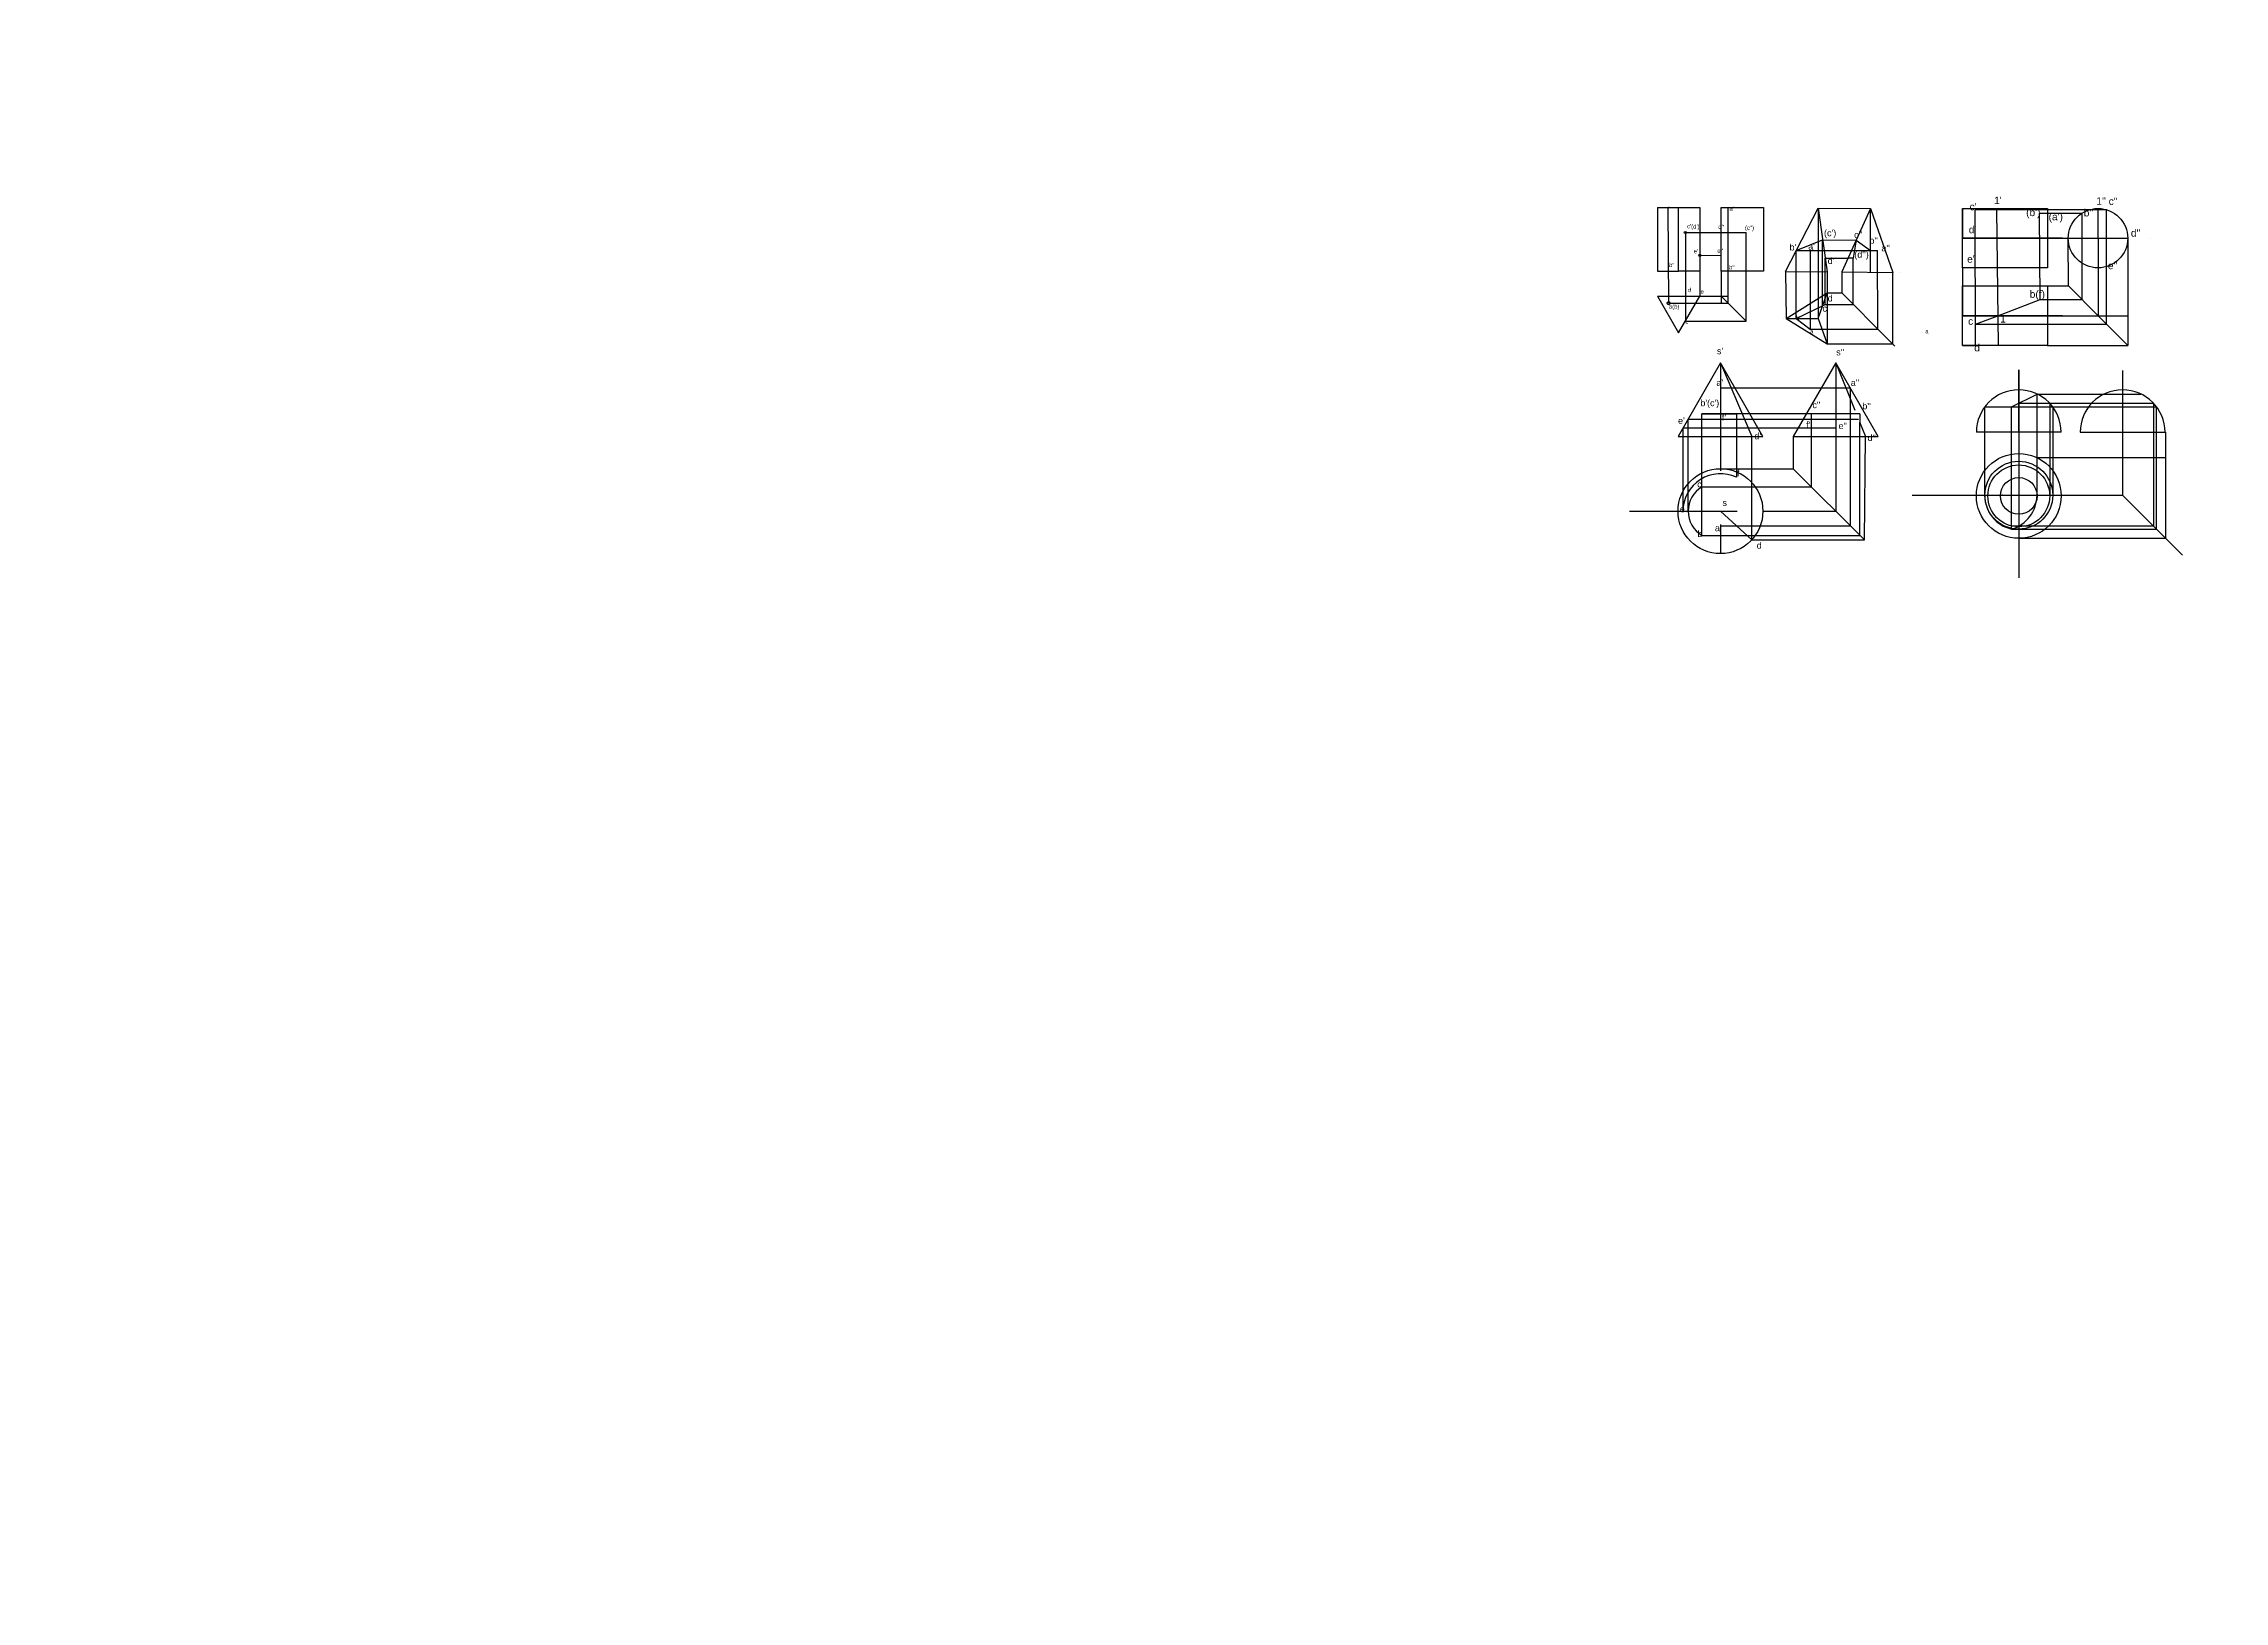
# Model space of a CAD drawing. Header units: millimetres. Extents: x -142 to 1878, y 891 to 3829.
# Drawn here: x 372 to 886, y 1626 to 1993 of the extents above; entities that cross this region are included whole.
import ezdxf

# ---------------------------------------------------------------- set-up
doc = ezdxf.new("R2010")
doc.units = ezdxf.units.MM
doc.linetypes.add('ACAD_ISO02W100', pattern=[15, 12, -3])
doc.linetypes.add('DASHEDX2', pattern=[38.1, 25.4, -12.7])
doc.styles.get("Standard").update_dxf_attribs({"font": 'arial.ttf'})

msp = doc.modelspace()

# ---------------------------------------------------------------- linework, layer by layer
for p, q in [((752.29, 1954.12), (757.29, 1954.12)), ((752.29, 1954.12), (752.29, 1939.12)), ((757.29, 1939.12), (757.29, 1954.12)), ((757.29, 1954.12), (762.29, 1954.12)), ((762.29, 1954.12), (762.29, 1939.12)), ((767.29, 1954.12), (777.29, 1954.12)), ((767.29, 1939.12), (767.29, 1954.12)), ((777.29, 1954.12), (777.29, 1939.12)), ((782.46, 1939.08), (790.15, 1953.99)), ((790.15, 1953.99), (792.29, 1938.99)), ((802.54, 1953.9), (795.79, 1938.96)), ((802.54, 1938.9), (802.54, 1953.9)), ((802.54, 1953.9), (802.54, 1953.9)), ((802.54, 1953.9), (802.54, 1953.9)), ((802.54, 1953.9), (802.54, 1953.9)), ((802.54, 1953.9), (807.76, 1938.85)), ((824.25, 1953.91), (844.25, 1953.91)), ((824.25, 1939.91), (824.25, 1953.91)), ((824.25, 1953.91), (824.25, 1946.91)), ((844.25, 1953.91), (844.25, 1939.91)), ((785.01, 1944.03), (788.27, 1944.03)), ((799.17, 1946.43), (798.47, 1942.23)), ((799.17, 1946.43), (802.54, 1944.03)), ((802.54, 1944.03), (804.18, 1944.03)), ((824.25, 1946.91), (824.25, 1946.91)), ((752.29, 1939.12), (757.29, 1939.12)), ((762.29, 1939.12), (757.29, 1939.12)), ((777.29, 1939.12), (767.29, 1939.12)), ((782.46, 1939.08), (792.29, 1938.99)), ((795.79, 1938.96), (807.76, 1938.85)), ((795.79, 1938.95), (795.79, 1938.96)), ((809.29, 1938.84), (809.29, 1938.84)), ((844.25, 1939.91), (824.25, 1939.91)), ((782.65, 1927.99), (792.29, 1933.99)), ((790.15, 1927.99), (792.29, 1933.99)), ((792.29, 1933.99), (792.29, 1921.99)), ((824.25, 1935.64), (844.25, 1935.64)), ((824.25, 1921.64), (824.25, 1935.64)), ((824.25, 1935.64), (824.25, 1928.64)), ((824.25, 1935.64), (844.25, 1935.64)), ((824.25, 1921.64), (824.25, 1935.64)), ((824.25, 1935.64), (824.25, 1928.64)), ((824.25, 1935.64), (844.25, 1935.64)), ((824.25, 1921.64), (824.25, 1935.64)), ((824.25, 1935.64), (824.25, 1928.64)), ((844.25, 1935.64), (844.25, 1921.64)), ((844.25, 1935.64), (844.25, 1921.64)), ((844.25, 1935.64), (844.25, 1921.64)), ((752.29, 1933.28), (762.29, 1933.28)), ((752.29, 1933.28), (757.29, 1924.62)), ((757.29, 1924.62), (762.29, 1933.28)), ((785.01, 1927.99), (791.84, 1931.28)), ((824.25, 1928.64), (824.25, 1928.64)), ((824.25, 1928.64), (824.25, 1928.64)), ((824.25, 1928.64), (824.25, 1928.64)), ((781.9, 1927.99), (781.9, 1927.99)), ((782.65, 1927.99), (790.15, 1927.99)), ((782.65, 1927.99), (792.29, 1921.99)), ((790.15, 1927.99), (792.29, 1921.99)), ((792.29, 1921.99), (792.29, 1921.99)), ((844.25, 1921.64), (824.25, 1921.64)), ((844.25, 1921.64), (824.25, 1921.64)), ((844.25, 1921.64), (824.25, 1921.64)), ((767.15, 1917.49), (757.15, 1900.17)), ((777.15, 1900.17), (767.15, 1917.49)), ((767.15, 1917.49), (767.15, 1917.49)), ((767.15, 1917.49), (774.53, 1900.17)), ((794.33, 1917.49), (784.33, 1900.17)), ((804.33, 1900.17), (794.33, 1917.49)), ((835.81, 1907.16), (841.81, 1910.18)), ((841.81, 1895.18), (841.81, 1910.18)), ((841.81, 1910.18), (866.28, 1910.18)), ((829.49, 1907.16), (869.97, 1907.16)), ((757.15, 1900.17), (777.15, 1900.17)), ((784.33, 1900.17), (804.33, 1900.17)), ((847.49, 1901.16), (827.49, 1901.16)), ((851.97, 1901.16), (871.97, 1901.16)), ((841.81, 1886.32), (841.81, 1895.18)), ((767.15, 1882.56), (767.15, 1882.56)), ((767.15, 1882.56), (767.15, 1882.56)), ((767.15, 1882.56), (767.15, 1882.56)), ((767.15, 1882.56), (767.15, 1882.56)), ((767.15, 1882.56), (774.53, 1875.8)), ((833.63, 1886.32), (833.49, 1886.32))]:
    msp.add_line(p, q)
at = {"color": 4}
for p, q in [((754.95, 1931.6), (754.79, 1954.12)), ((768.97, 1931.6), (768.97, 1954.12)), ((790.15, 1953.99), (790.15, 1927.99)), ((790.15, 1953.99), (802.54, 1953.9)), ((827.25, 1921.64), (827.21, 1953.62)), ((858.17, 1953.62), (827.21, 1953.62)), ((832.26, 1953.62), (832.6, 1921.64)), ((834.25, 1953.91), (834.25, 1953.91)), ((834.25, 1953.91), (834.25, 1953.91)), ((834.25, 1953.91), (834.25, 1953.91)), ((852.42, 1952.74), (842.34, 1952.74)), ((842.53, 1932.44), (842.34, 1952.74)), ((852.42, 1932.44), (852.42, 1952.74)), ((856.17, 1946.91), (856.17, 1953.91)), ((858.17, 1926.64), (858.17, 1953.62)), ((758.87, 1948.24), (758.87, 1927.35)), ((758.87, 1948.24), (773.23, 1948.24)), ((762.29, 1946.62), (762.29, 1946.62)), ((773.23, 1927.35), (773.23, 1948.24)), ((785.01, 1927.99), (785.01, 1944.03)), ((785.01, 1944.03), (804.18, 1944.03)), ((785.01, 1944.03), (788.27, 1944.03)), ((788.27, 1944.03), (788.27, 1925.46)), ((788.27, 1944.03), (788.27, 1944.03)), ((791.22, 1930.99), (791.22, 1946.49)), ((791.22, 1946.49), (799.17, 1946.43)), ((804.29, 1925.46), (804.18, 1944.03)), ((849.25, 1935.64), (849.17, 1946.91)), ((856.17, 1946.91), (856.17, 1928.64)), ((863.17, 1946.91), (863.17, 1921.64)), ((762.29, 1942.87), (767.29, 1942.8)), ((762.29, 1942.62), (762.29, 1933.28)), ((762.29, 1939.12), (762.29, 1939.12)), ((762.29, 1939.12), (762.29, 1939.12)), ((762.29, 1939.12), (762.29, 1939.12)), ((767.29, 1939.12), (767.29, 1931.6)), ((782.46, 1939.08), (782.65, 1927.99)), ((791.84, 1931.28), (791.84, 1942.2)), ((791.84, 1942.2), (797.26, 1942.2)), ((792.29, 1938.99), (792.29, 1933.99)), ((795.76, 1938.99), (795.76, 1933.99)), ((798.47, 1942.23), (797.27, 1942.23)), ((798.47, 1931.28), (798.47, 1942.23)), ((807.76, 1921.99), (807.76, 1938.85)), ((824.25, 1939.91), (824.25, 1935.64)), ((792.29, 1933.99), (795.76, 1933.99)), ((795.76, 1933.99), (806.37, 1923.38)), ((844.25, 1935.64), (849.25, 1935.64)), ((849.25, 1935.64), (856.17, 1928.64)), ((754.95, 1931.6), (768.97, 1931.6)), ((762.29, 1933.28), (768.97, 1933.28)), ((767.29, 1933.28), (773.23, 1927.35)), ((773.23, 1933.28), (773.23, 1933.28)), ((785.01, 1927.99), (791.22, 1930.99)), ((791.84, 1931.28), (798.47, 1931.28)), ((792.29, 1931.51), (792.29, 1931.51)), ((792.29, 1931.51), (792.29, 1931.51)), ((792.29, 1931.51), (792.29, 1931.51)), ((827.25, 1926.64), (832.53, 1928.64)), ((832.53, 1928.64), (842.53, 1932.44)), ((842.53, 1932.44), (852.42, 1932.44)), ((847.79, 1928.64), (863.17, 1928.64)), ((856.17, 1928.64), (856.17, 1928.64)), ((856.17, 1928.64), (856.17, 1928.64)), ((856.17, 1928.64), (863.17, 1921.64)), ((758.87, 1927.35), (773.23, 1927.35)), ((786.03, 1927.99), (786.03, 1927.99)), ((786.03, 1927.99), (786.03, 1927.99)), ((788.27, 1925.46), (804.29, 1925.46)), ((806.37, 1923.38), (808.29, 1921.46)), ((827.25, 1921.64), (827.25, 1926.64)), ((827.25, 1926.64), (827.25, 1926.64)), ((827.25, 1926.64), (858.17, 1926.64)), ((792.29, 1921.99), (807.76, 1921.99)), ((824.25, 1921.64), (827.25, 1921.64)), ((827.25, 1921.64), (827.25, 1921.64)), ((827.25, 1921.64), (827.25, 1921.64)), ((827.25, 1921.64), (827.25, 1921.64)), ((844.25, 1921.64), (863.17, 1921.64)), ((794.33, 1917.49), (794.33, 1882.56)), ((797.78, 1911.52), (767.15, 1911.52)), ((797.78, 1879.11), (797.78, 1911.52)), ((837.49, 1908.01), (869.25, 1908.01)), ((844.78, 1908.01), (844.78, 1908.01)), ((844.78, 1908.01), (844.78, 1886.32)), ((869.25, 1908.01), (869.25, 1879.03)), ((759.53, 1882.56), (759.53, 1904.28)), ((759.53, 1904.28), (799.69, 1904.28)), ((762.76, 1876.84), (762.76, 1905.49)), ((800.05, 1905.49), (762.76, 1905.49)), ((762.76, 1905.49), (769.74, 1905.49)), ((769.74, 1905.49), (769.74, 1905.49)), ((769.74, 1905.49), (770.91, 1905.49)), ((770.91, 1905.49), (770.91, 1890.55)), ((788.61, 1888.28), (788.61, 1905.49)), ((800.05, 1907.59), (800.05, 1907.59)), ((800.05, 1907.59), (800.05, 1907.59)), ((800.05, 1905.49), (800.05, 1905.49)), ((800.05, 1905.49), (800.05, 1903.4)), ((800.05, 1876.84), (800.05, 1903.4)), ((800.05, 1903.4), (800.05, 1903.4)), ((829.49, 1886.21), (829.49, 1907.16)), ((835.81, 1878.34), (835.81, 1907.16)), ((837.49, 1907.16), (861.97, 1907.16)), ((845.49, 1907.16), (845.49, 1886.32)), ((869.95, 1878.34), (869.95, 1907.16)), ((758.32, 1882.56), (758.32, 1902.2)), ((758.32, 1902.2), (794.33, 1902.2)), ((774.53, 1875.8), (774.53, 1900.17)), ((784.33, 1900.17), (784.33, 1892.56)), ((801.09, 1875.8), (801.36, 1900.17)), ((861.97, 1901.16), (861.97, 1886.32)), ((872.13, 1876.16), (872.13, 1901.16)), ((767.15, 1892.56), (784.33, 1892.56)), ((784.33, 1892.56), (801.09, 1875.8)), ((841.81, 1895.18), (872.13, 1895.18)), ((762.76, 1882.56), (762.76, 1888.28)), ((762.76, 1888.28), (788.61, 1888.28)), ((757.15, 1882.56), (758.32, 1882.56)), ((758.32, 1882.56), (767.15, 1882.56)), ((777.15, 1882.56), (794.33, 1882.56)), ((847.49, 1886.32), (861.97, 1886.32)), ((861.97, 1886.32), (876.11, 1872.17)), ((767.15, 1879.11), (797.78, 1879.11)), ((869.25, 1879.03), (835.81, 1879.03)), ((835.81, 1878.34), (869.95, 1878.34)), ((762.76, 1876.84), (800.05, 1876.84)), ((774.53, 1875.8), (801.09, 1875.8)), ((837.49, 1876.16), (872.13, 1876.16))]:
    msp.add_line(p, q, dxfattribs=at)
at = {"linetype": 'DASHEDX2'}
for p, q in [((785.01, 1944.03), (791.22, 1946.49)), ((767.15, 1917.49), (767.15, 1872.56)), ((745.7, 1882.56), (794.33, 1882.56))]:
    msp.add_line(p, q, dxfattribs=at)
at = {"color": 8, "linetype": 'DASHEDX2'}
for p, q in [((824.25, 1946.91), (847.79, 1946.91)), ((847.79, 1946.91), (824.25, 1946.91)), ((847.79, 1946.91), (863.17, 1946.91)), ((824.25, 1928.64), (847.79, 1928.64)), ((847.79, 1928.64), (824.25, 1928.64)), ((824.25, 1928.64), (847.79, 1928.64)), ((847.79, 1928.64), (824.25, 1928.64)), ((824.25, 1928.64), (847.79, 1928.64)), ((847.79, 1928.64), (824.25, 1928.64))]:
    msp.add_line(p, q, dxfattribs=at)
at = {"color": 8}
for p, q in [((856.17, 1946.91), (863.17, 1946.91)), ((837.49, 1901.16), (837.49, 1915.86)), ((837.49, 1915.86), (837.49, 1866.82)), ((861.97, 1915.69), (861.97, 1901.16)), ((861.97, 1901.16), (861.97, 1892.14)), ((812.32, 1886.32), (861.97, 1886.32))]:
    msp.add_line(p, q, dxfattribs=at)
at = {"color": 8, "linetype": 'ACAD_ISO02W100'}
msp.add_line((868.53, 1946.91), (868.53, 1946.91), dxfattribs=at)
msp.add_line((868.53, 1946.91), (868.53, 1946.91), dxfattribs=at)
msp.add_line((868.53, 1946.91), (868.53, 1946.91), dxfattribs=at)
msp.add_line((868.53, 1946.91), (868.53, 1946.91), dxfattribs=at)
at = {"color": 0}
msp.add_line((785.01, 1927.99), (788.27, 1925.46), dxfattribs=at)
at = {"linetype": 'ACAD_ISO02W100'}
msp.add_line((794.33, 1917.49), (801.36, 1900.17), dxfattribs=at)
for centre, radius in [((867.55, 1901.16), 1010), ((767.15, 1882.56), 10), ((837.49, 1886.16), 10)]:
    msp.add_circle(centre, radius)
at = {"color": 4}
for centre, radius in [((856.17, 1946.91), 7), ((758.87, 1948.24), 0.248), ((762.29, 1942.87), 0.248), ((754.95, 1931.6), 0.373), ((837.49, 1886.32), 8), ((837.49, 1886.16), 7.29), ((837.49, 1886.16), 4.32)]:
    msp.add_circle(centre, radius, dxfattribs=at)
for centre, radius, start, end in [((837.49, 1901.16), 10, 0, 180), ((861.97, 1901.16), 10, 0, 180), ((837.49, 1886.16), 8, 178.877, 257.8396), ((833.49, 1886.32), 8.31, 286.1489, 359.9616)]:
    msp.add_arc(centre, radius, start, end)
for centre, radius, start, end in [((767.15, 1882.56), 8.83, 64.8369, 180), ((766.2, 1882.56), 6.67, 121.0197, 238.9803)]:
    msp.add_arc(centre, radius, start, end, dxfattribs=at)

# ---------------------------------------------------------------- texts
for s, height, p in [("a'", 0.405, (754.79, 1954.12)), ("c'", 1.713, (825.9, 1953.5)), ("1'", 1.713, (831.66, 1954.96)), ("1''", 1.713, (855.78, 1954.82)), ("c''", 1.713, (858.69, 1954.76)), ("d'", 1.713, (825.7, 1948.07)), ("(b')", 1.713, (839.22, 1952.11)), ("(a')", 1.713, (844.52, 1951.12)), ("b''", 1.713, (852.8, 1952.04)), ("d''", 1.713, (863.92, 1947.28)), ("e'", 1.713, (825.31, 1941.12)), ("e''", 1.713, (858.49, 1939.6)), ('b(f)', 1.713, (840.07, 1932.86)), ('1', 1.71, (833.12, 1927.03)), ('c', 1.71, (825.54, 1926.49)), ("s'", 1.506, (766.32, 1919.56)), ("s''", 1.506, (794.45, 1919.28)), ('d', 1.71, (826.99, 1920.24)), ("a'", 1.506, (766.19, 1912.1)), ("a''", 1.506, (797.87, 1912.1)), ("b'(c')", 1.506, (762.42, 1907.31)), ("c''", 1.506, (788.84, 1906.84)), ("b''", 1.506, (800.61, 1906.56)), ("e'", 1.506, (757.15, 1903.14)), ("f'", 1.506, (767.49, 1903.89)), ("f''", 1.506, (787.33, 1902.18)), ("e''", 1.506, (795, 1901.91)), ("d'", 1.506, (775.15, 1899.52)), ("d''", 1.506, (801.84, 1899.11)), ('f', 1.51, (771.04, 1890.76)), ('c', 1.51, (761.67, 1888.16)), ('e', 1.51, (757.56, 1882.28)), ('s', 1.51, (767.62, 1883.79)), ('b', 1.51, (761.74, 1876.47)), ('a', 1.51, (765.84, 1877.84)), ('d', 1.51, (775.7, 1873.73))]:
    msp.add_text(s, height=height, dxfattribs=at).set_placement(p)
for s, height, rotation, p in [("a''", 0.995, 357.3988, (769.25, 1953.4)), ("c'(d')", 0.995, 357.3988, (759.27, 1949.27)), ("d''", 0.995, 357.3988, (766.62, 1949.11)), ("(c'')", 0.995, 357.3988, (772.9, 1948.91)), ("(c')", 1.527, 0.8645, (791.57, 1947.36)), ("e'", 0.995, 357.3988, (760.82, 1943.35)), ("e''", 0.995, 357.3988, (766.39, 1943.47)), ("b'", 1.527, 0.8645, (783.43, 1944.01)), ("a'", 1.527, 0.8645, (787.84, 1944.2)), ("c''", 1.527, 0.8645, (798.67, 1946.95)), ("(d'')", 1.527, 0.8645, (798.71, 1942.28)), ("b''", 1.527, 0.8645, (802.27, 1945.59)), ("a''", 1.527, 0.8645, (805.1, 1943.79)), ("b'", 0.995, 357.3988, (755.02, 1940.13)), ("b''", 0.995, 357.3988, (769.17, 1939.57)), ("d'", 1.527, 0.8645, (792.44, 1940.8)), ('d', 0.995, 357.3988, (759.47, 1934.21)), ('e', 0.995, 357.3988, (762.45, 1933.85)), ('d ', 1.527, 0.8645, (792.44, 1931.99)), ('a(b)', 0.995, 357.3988, (754.98, 1930.35)), ('c', 1.53, 0.8645, (791.21, 1929.58)), ('c', 0.995, 357.3988, (758.87, 1926.7))]:
    msp.add_text(s, height=height, rotation=rotation, dxfattribs=at).set_placement(p)
at = {"color": 4, "char_height": 0.995, "attachment_point": 1}
for s, width, insert in [('b', 1.3894, (785.01, 1928.66)), ('a', 1.4718, (788.27, 1925.46)), ('a', 1.4718, (815.45, 1925.46))]:
    msp.add_mtext_dynamic_manual_height_columns(s, width=width, gutter_width=4.97, heights=[0], dxfattribs=dict(at, insert=insert))

doc.saveas('drawing.dxf')
